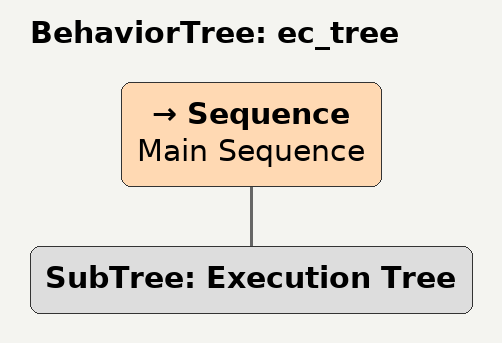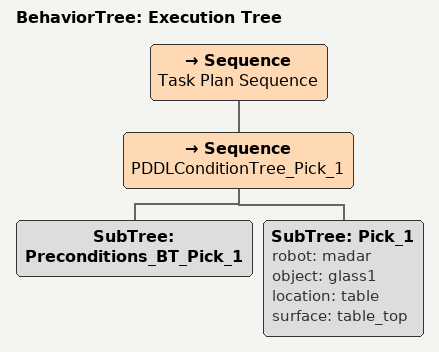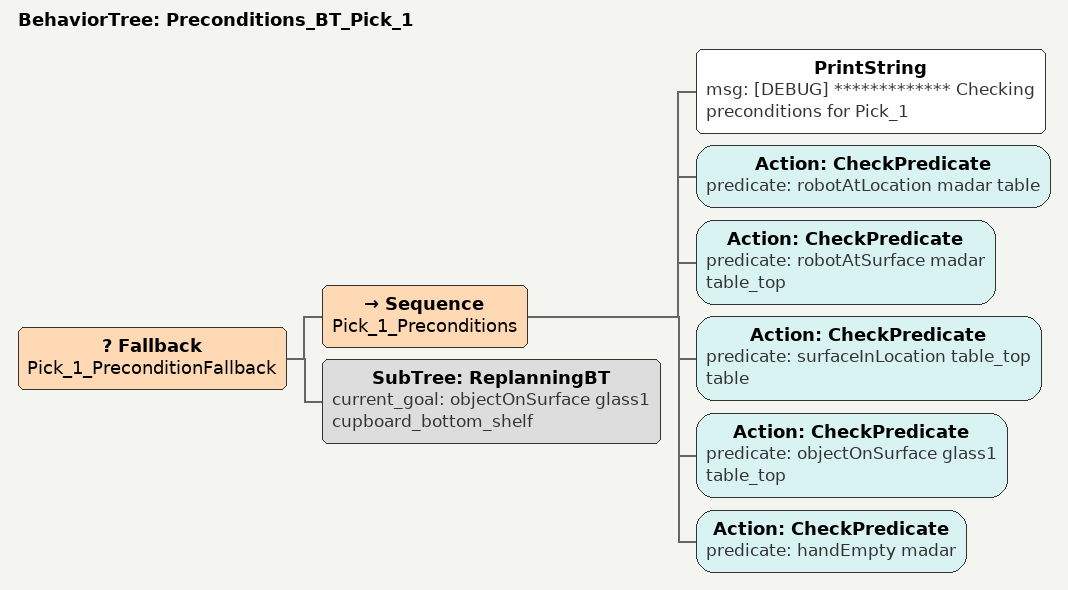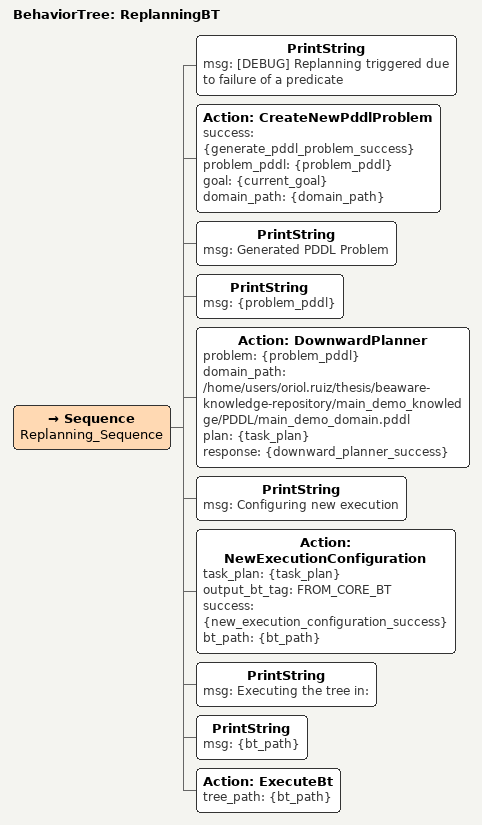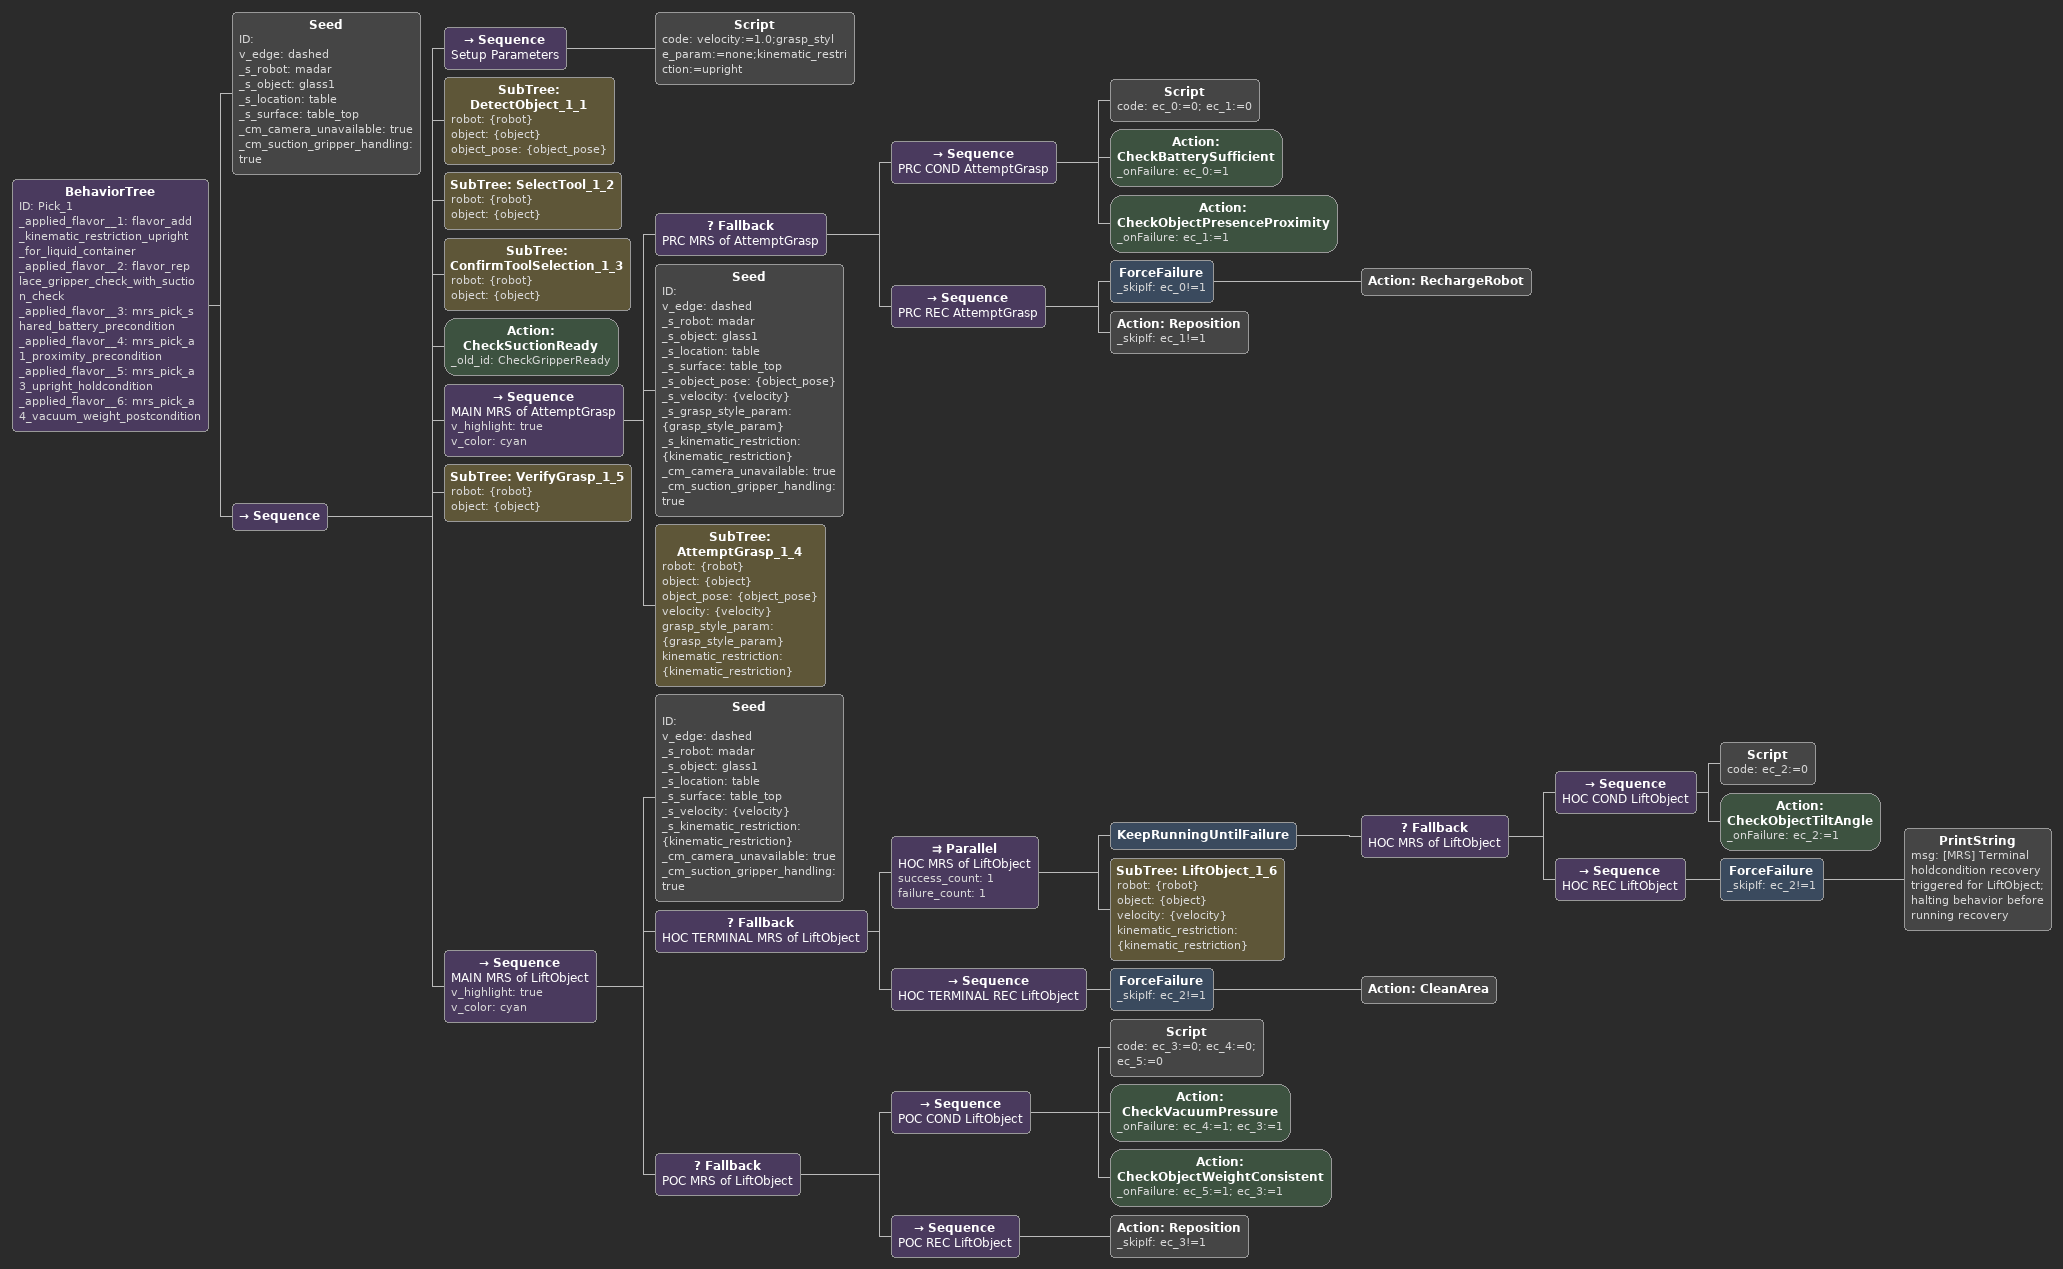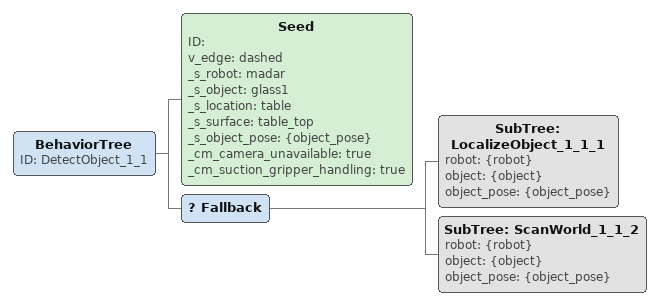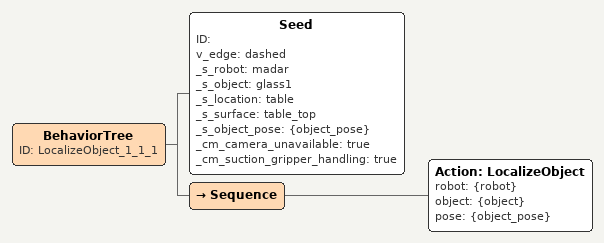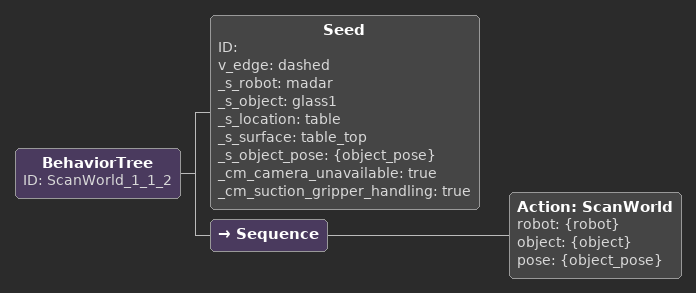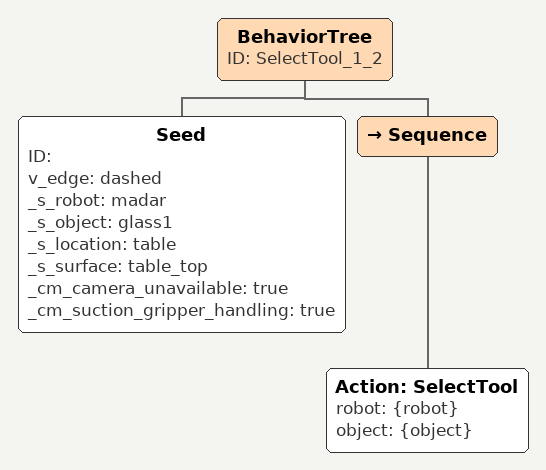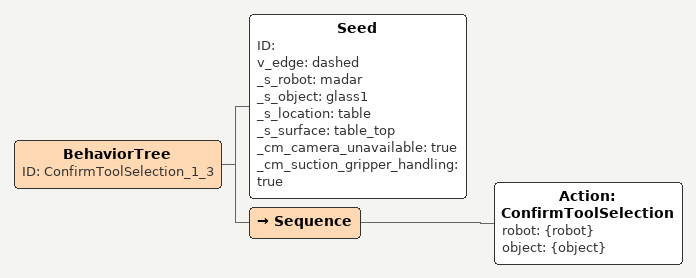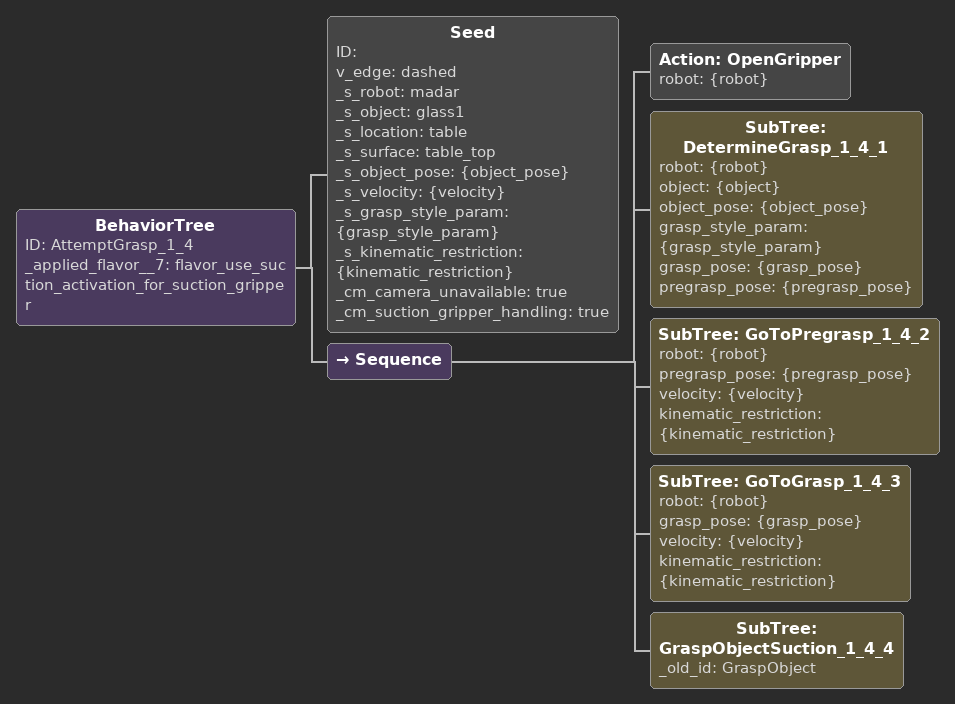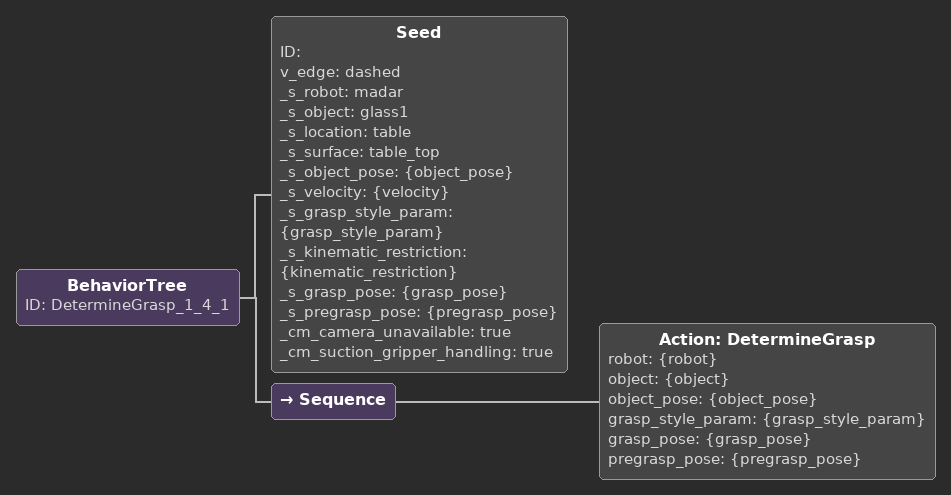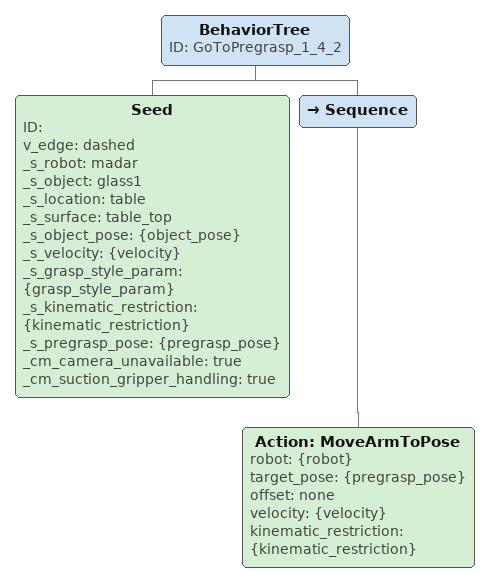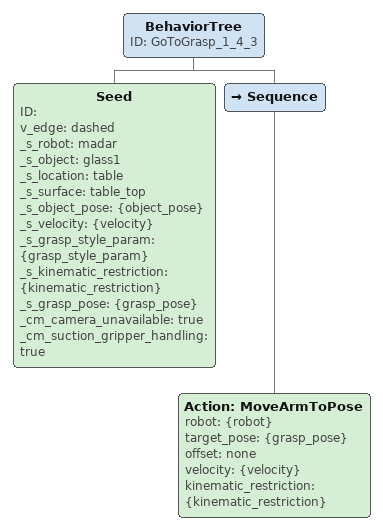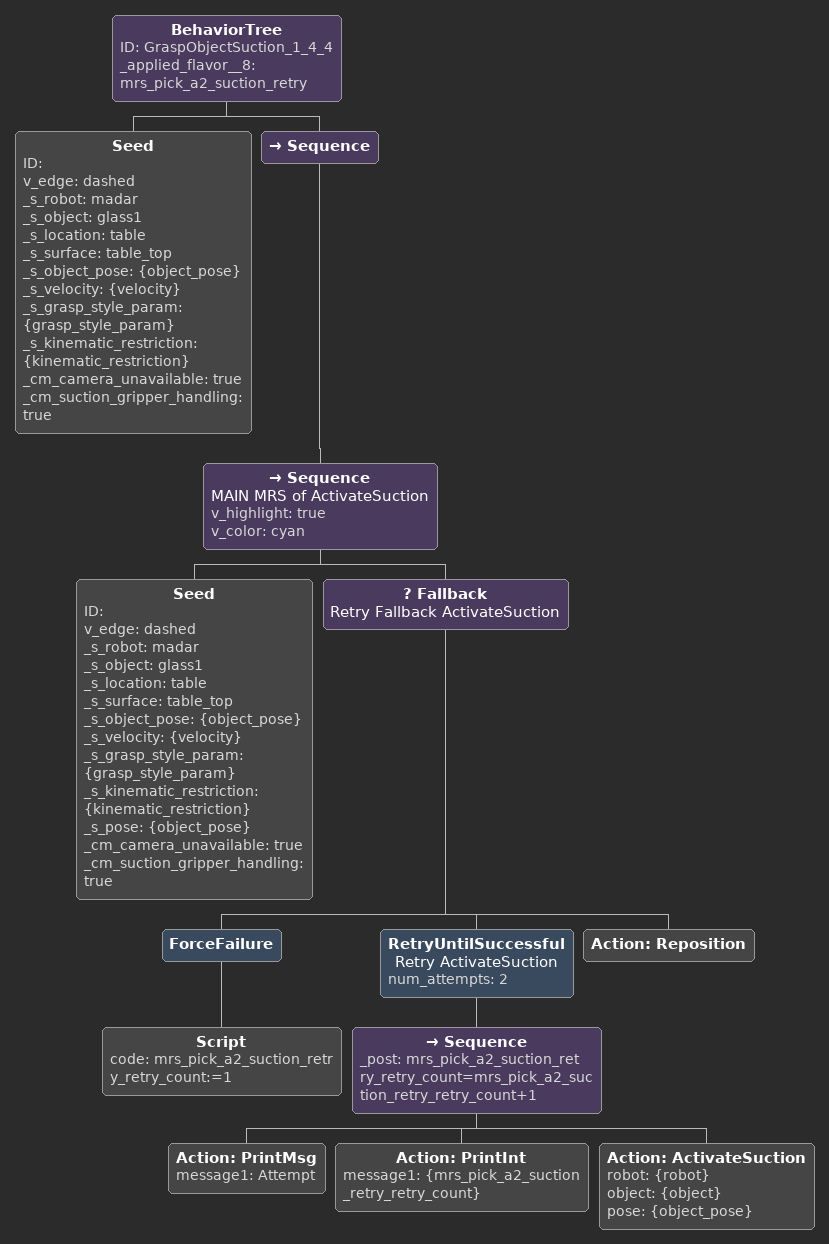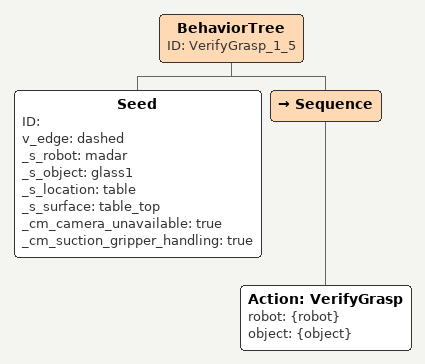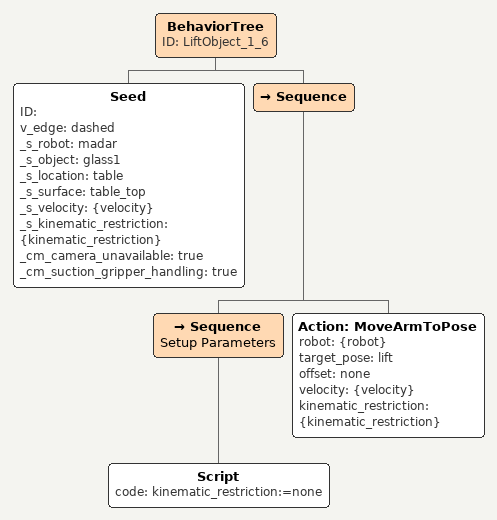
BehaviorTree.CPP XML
<?xml version="1.0" ?>
<root BTCPP_format="4" main_tree_to_execute="ec_tree" time_of_generation="18:30:12">
    <BehaviorTree ID="ec_tree">
        <Sequence name="Main Sequence">
            <SubTree ID="Execution Tree"/>
        </Sequence>
    </BehaviorTree>
    <BehaviorTree ID="Execution Tree">
        <Sequence name="Task Plan Sequence">
            <Sequence name="PDDLConditionTree_Pick_1">
                <SubTree ID="Preconditions_BT_Pick_1"/>
                <SubTree ID="Pick_1" robot="madar" object="glass1" location="table" surface="table_top"/>
            </Sequence>
        </Sequence>
    </BehaviorTree>
    <BehaviorTree ID="Preconditions_BT_Pick_1">
        <Fallback name="Pick_1_PreconditionFallback">
            <Sequence name="Pick_1_Preconditions">
                <PrintString msg="[DEBUG] ************* Checking preconditions for Pick_1"/>
                <Action ID="CheckPredicate" predicate="robotAtLocation madar table"/>
                <Action ID="CheckPredicate" predicate="robotAtSurface madar table_top"/>
                <Action ID="CheckPredicate" predicate="surfaceInLocation table_top table"/>
                <Action ID="CheckPredicate" predicate="objectOnSurface glass1 table_top"/>
                <Action ID="CheckPredicate" predicate="handEmpty madar"/>
            </Sequence>
            <SubTree ID="ReplanningBT" current_goal="objectOnSurface glass1 cupboard_bottom_shelf"/>
        </Fallback>
    </BehaviorTree>
    <BehaviorTree ID="ReplanningBT">
        <Sequence name="Replanning_Sequence">
            <PrintString msg="[DEBUG] Replanning triggered due to failure of a predicate"/>
            <Action ID="CreateNewPddlProblem" success="{generate_pddl_problem_success}" problem_pddl="{problem_pddl}" goal="{current_goal}" domain_path="{domain_path}"/>
            <PrintString msg="Generated PDDL Problem"/>
            <PrintString msg="{problem_pddl}"/>
            <!-- the path to the domain gets automatically added to the BTs -->
            <Action ID="DownwardPlanner" problem="{problem_pddl}" domain_path="/home/users/oriol.ruiz/thesis/beaware-knowledge-repository/main_demo_knowledge/PDDL/main_demo_domain.pddl" plan="{task_plan}" response="{downward_planner_success}"/>
            <PrintString msg="Configuring new execution"/>
            <Action ID="NewExecutionConfiguration" task_plan="{task_plan}" output_bt_tag="FROM_CORE_BT" success="{new_execution_configuration_success}" bt_path="{bt_path}"/>
            <PrintString msg="Executing the tree in:"/>
            <PrintString msg="{bt_path}"/>
            <Action ID="ExecuteBt" tree_path="{bt_path}"/>
        </Sequence>
    </BehaviorTree>
    <BehaviorTree ID="Pick_1" _applied_flavor__1="flavor_add_kinematic_restriction_upright_for_liquid_container" _applied_flavor__2="flavor_replace_gripper_check_with_suction_check" _applied_flavor__3="mrs_pick_shared_battery_precondition" _applied_flavor__4="mrs_pick_a1_proximity_precondition" _applied_flavor__5="mrs_pick_a3_upright_holdcondition" _applied_flavor__6="mrs_pick_a4_vacuum_weight_postcondition">
        <Seed ID="" v_edge="dashed" _s_robot="madar" _s_object="glass1" _s_location="table" _s_surface="table_top" _cm_camera_unavailable="true" _cm_suction_gripper_handling="true"/>
        <Sequence>

            <Sequence name="Setup Parameters">

                <Script code="velocity:=1.0;grasp_style_param:=none;kinematic_restriction:=upright"/>

            </Sequence>

            <SubTree ID="DetectObject_1_1" robot="{robot}" object="{object}" object_pose="{object_pose}"/>

            <SubTree ID="SelectTool_1_2" robot="{robot}" object="{object}"/>

            <SubTree ID="ConfirmToolSelection_1_3" robot="{robot}" object="{object}"/>

            <Action ID="CheckSuctionReady" _old_id="CheckGripperReady"/>
            <Sequence name="MAIN MRS of AttemptGrasp" v_highlight="true" v_color="cyan">
                <Fallback name="PRC MRS of AttemptGrasp">
                    <Sequence name="PRC COND AttemptGrasp">
                        <Script code="ec_0:=0; ec_1:=0"/>
                        <Action ID="CheckBatterySufficient" _onFailure="ec_0:=1"/>
                        <Action ID="CheckObjectPresenceProximity" _onFailure="ec_1:=1"/>
                    </Sequence>
                    <Sequence name="PRC REC AttemptGrasp">
                        <ForceFailure _skipIf="ec_0!=1">
                            <Action ID="RechargeRobot"/>
                        </ForceFailure>
                        <Action ID="Reposition" _skipIf="ec_1!=1"/>
                    </Sequence>
                </Fallback>
                <Seed ID="" v_edge="dashed" _s_robot="madar" _s_object="glass1" _s_location="table" _s_surface="table_top" _s_object_pose="{object_pose}" _s_velocity="{velocity}" _s_grasp_style_param="{grasp_style_param}" _s_kinematic_restriction="{kinematic_restriction}" _cm_camera_unavailable="true" _cm_suction_gripper_handling="true"/>
                <SubTree ID="AttemptGrasp_1_4" robot="{robot}" object="{object}" object_pose="{object_pose}" velocity="{velocity}" grasp_style_param="{grasp_style_param}" kinematic_restriction="{kinematic_restriction}"/>

            </Sequence>
            <SubTree ID="VerifyGrasp_1_5" robot="{robot}" object="{object}"/>

            <Sequence name="MAIN MRS of LiftObject" v_highlight="true" v_color="cyan">
                <Seed ID="" v_edge="dashed" _s_robot="madar" _s_object="glass1" _s_location="table" _s_surface="table_top" _s_velocity="{velocity}" _s_kinematic_restriction="{kinematic_restriction}" _cm_camera_unavailable="true" _cm_suction_gripper_handling="true"/>
                <Fallback name="HOC TERMINAL MRS of LiftObject">
                    <Parallel name="HOC MRS of LiftObject" success_count="1" failure_count="1">
                        <KeepRunningUntilFailure>
                            <Fallback name="HOC MRS of LiftObject">
                                <Sequence name="HOC COND LiftObject">
                                    <Script code="ec_2:=0"/>
                                    <Action ID="CheckObjectTiltAngle" _onFailure="ec_2:=1"/>
                                </Sequence>
                                <Sequence name="HOC REC LiftObject">
                                    <ForceFailure _skipIf="ec_2!=1">
                                        <PrintString msg="[MRS] Terminal holdcondition recovery triggered for LiftObject; halting behavior before running recovery"/>
                                    </ForceFailure>
                                </Sequence>
                            </Fallback>
                        </KeepRunningUntilFailure>
                        <SubTree ID="LiftObject_1_6" robot="{robot}" object="{object}" velocity="{velocity}" kinematic_restriction="{kinematic_restriction}"/>

                    </Parallel>
                    <Sequence name="HOC TERMINAL REC LiftObject">
                        <ForceFailure _skipIf="ec_2!=1">
                            <Action ID="CleanArea"/>
                        </ForceFailure>
                    </Sequence>
                </Fallback>
                <Fallback name="POC MRS of LiftObject">
                    <Sequence name="POC COND LiftObject">
                        <Script code="ec_3:=0; ec_4:=0; ec_5:=0"/>
                        <Action ID="CheckVacuumPressure" _onFailure="ec_4:=1; ec_3:=1"/>
                        <Action ID="CheckObjectWeightConsistent" _onFailure="ec_5:=1; ec_3:=1"/>
                    </Sequence>
                    <Sequence name="POC REC LiftObject">
                        <Action ID="Reposition" _skipIf="ec_3!=1"/>
                    </Sequence>
                </Fallback>
            </Sequence>
            <!--*Gave parameter kinematic_restriction new value upright AAAA-->
            <!--Gave parameter kinematic_restriction new value upright-->
        </Sequence>

    </BehaviorTree>
    <BehaviorTree ID="DetectObject_1_1">
        <Seed ID="" v_edge="dashed" _s_robot="madar" _s_object="glass1" _s_location="table" _s_surface="table_top" _s_object_pose="{object_pose}" _cm_camera_unavailable="true" _cm_suction_gripper_handling="true"/>
        <Fallback>

            <SubTree ID="LocalizeObject_1_1_1" robot="{robot}" object="{object}" object_pose="{object_pose}"/>

            <SubTree ID="ScanWorld_1_1_2" robot="{robot}" object="{object}" object_pose="{object_pose}"/>

        </Fallback>

    </BehaviorTree>
    <BehaviorTree ID="LocalizeObject_1_1_1">
        <Seed ID="" v_edge="dashed" _s_robot="madar" _s_object="glass1" _s_location="table" _s_surface="table_top" _s_object_pose="{object_pose}" _cm_camera_unavailable="true" _cm_suction_gripper_handling="true"/>
        <Sequence>

            <Action ID="LocalizeObject" robot="{robot}" object="{object}" pose="{object_pose}"/>

        </Sequence>

    </BehaviorTree>
    <BehaviorTree ID="ScanWorld_1_1_2">
        <Seed ID="" v_edge="dashed" _s_robot="madar" _s_object="glass1" _s_location="table" _s_surface="table_top" _s_object_pose="{object_pose}" _cm_camera_unavailable="true" _cm_suction_gripper_handling="true"/>
        <Sequence>

            <Action ID="ScanWorld" robot="{robot}" object="{object}" pose="{object_pose}"/>

        </Sequence>

    </BehaviorTree>
    <BehaviorTree ID="SelectTool_1_2">
        <Seed ID="" v_edge="dashed" _s_robot="madar" _s_object="glass1" _s_location="table" _s_surface="table_top" _cm_camera_unavailable="true" _cm_suction_gripper_handling="true"/>
        <Sequence>

            <Action ID="SelectTool" robot="{robot}" object="{object}"/>

        </Sequence>

    </BehaviorTree>
    <BehaviorTree ID="ConfirmToolSelection_1_3">
        <Seed ID="" v_edge="dashed" _s_robot="madar" _s_object="glass1" _s_location="table" _s_surface="table_top" _cm_camera_unavailable="true" _cm_suction_gripper_handling="true"/>
        <Sequence>

            <Action ID="ConfirmToolSelection" robot="{robot}" object="{object}"/>

        </Sequence>

    </BehaviorTree>
    <BehaviorTree ID="AttemptGrasp_1_4" _applied_flavor__7="flavor_use_suction_activation_for_suction_gripper">
        <Seed ID="" v_edge="dashed" _s_robot="madar" _s_object="glass1" _s_location="table" _s_surface="table_top" _s_object_pose="{object_pose}" _s_velocity="{velocity}" _s_grasp_style_param="{grasp_style_param}" _s_kinematic_restriction="{kinematic_restriction}" _cm_camera_unavailable="true" _cm_suction_gripper_handling="true"/>
        <Sequence>

            <Action ID="OpenGripper" robot="{robot}"/>

            <SubTree ID="DetermineGrasp_1_4_1" robot="{robot}" object="{object}" object_pose="{object_pose}" grasp_style_param="{grasp_style_param}" grasp_pose="{grasp_pose}" pregrasp_pose="{pregrasp_pose}"/>

            <SubTree ID="GoToPregrasp_1_4_2" robot="{robot}" pregrasp_pose="{pregrasp_pose}" velocity="{velocity}" kinematic_restriction="{kinematic_restriction}"/>

            <SubTree ID="GoToGrasp_1_4_3" robot="{robot}" grasp_pose="{grasp_pose}" velocity="{velocity}" kinematic_restriction="{kinematic_restriction}"/>

            <SubTree ID="GraspObjectSuction_1_4_4" _old_id="GraspObject"/>
        </Sequence>

    </BehaviorTree>
    <BehaviorTree ID="DetermineGrasp_1_4_1">
        <Seed ID="" v_edge="dashed" _s_robot="madar" _s_object="glass1" _s_location="table" _s_surface="table_top" _s_object_pose="{object_pose}" _s_velocity="{velocity}" _s_grasp_style_param="{grasp_style_param}" _s_kinematic_restriction="{kinematic_restriction}" _s_grasp_pose="{grasp_pose}" _s_pregrasp_pose="{pregrasp_pose}" _cm_camera_unavailable="true" _cm_suction_gripper_handling="true"/>
        <Sequence>

            <Action ID="DetermineGrasp" robot="{robot}" object="{object}" object_pose="{object_pose}" grasp_style_param="{grasp_style_param}" grasp_pose="{grasp_pose}" pregrasp_pose="{pregrasp_pose}"/>

        </Sequence>

    </BehaviorTree>
    <BehaviorTree ID="GoToPregrasp_1_4_2">
        <Seed ID="" v_edge="dashed" _s_robot="madar" _s_object="glass1" _s_location="table" _s_surface="table_top" _s_object_pose="{object_pose}" _s_velocity="{velocity}" _s_grasp_style_param="{grasp_style_param}" _s_kinematic_restriction="{kinematic_restriction}" _s_pregrasp_pose="{pregrasp_pose}" _cm_camera_unavailable="true" _cm_suction_gripper_handling="true"/>
        <Sequence>

            <Action ID="MoveArmToPose" robot="{robot}" target_pose="{pregrasp_pose}" offset="none" velocity="{velocity}" kinematic_restriction="{kinematic_restriction}"/>

        </Sequence>

    </BehaviorTree>
    <BehaviorTree ID="GoToGrasp_1_4_3">
        <Seed ID="" v_edge="dashed" _s_robot="madar" _s_object="glass1" _s_location="table" _s_surface="table_top" _s_object_pose="{object_pose}" _s_velocity="{velocity}" _s_grasp_style_param="{grasp_style_param}" _s_kinematic_restriction="{kinematic_restriction}" _s_grasp_pose="{grasp_pose}" _cm_camera_unavailable="true" _cm_suction_gripper_handling="true"/>
        <Sequence>

            <Action ID="MoveArmToPose" robot="{robot}" target_pose="{grasp_pose}" offset="none" velocity="{velocity}" kinematic_restriction="{kinematic_restriction}"/>

        </Sequence>

    </BehaviorTree>
    <BehaviorTree ID="GraspObjectSuction_1_4_4" _applied_flavor__8="mrs_pick_a2_suction_retry">
        <Seed ID="" v_edge="dashed" _s_robot="madar" _s_object="glass1" _s_location="table" _s_surface="table_top" _s_object_pose="{object_pose}" _s_velocity="{velocity}" _s_grasp_style_param="{grasp_style_param}" _s_kinematic_restriction="{kinematic_restriction}" _cm_camera_unavailable="true" _cm_suction_gripper_handling="true"/>
        <Sequence>

            <Sequence name="MAIN MRS of ActivateSuction" v_highlight="true" v_color="cyan">
                <Seed ID="" v_edge="dashed" _s_robot="madar" _s_object="glass1" _s_location="table" _s_surface="table_top" _s_object_pose="{object_pose}" _s_velocity="{velocity}" _s_grasp_style_param="{grasp_style_param}" _s_kinematic_restriction="{kinematic_restriction}" _s_pose="{object_pose}" _cm_camera_unavailable="true" _cm_suction_gripper_handling="true"/>
                <Fallback name="Retry Fallback ActivateSuction">
                    <ForceFailure>
                        <Script code="mrs_pick_a2_suction_retry_retry_count:=1"/>
                    </ForceFailure>
                    <RetryUntilSuccessful name="Retry ActivateSuction" num_attempts="2">
                        <Sequence _post="mrs_pick_a2_suction_retry_retry_count=mrs_pick_a2_suction_retry_retry_count+1">
                            <Action ID="PrintMsg" message1="Attempt"/>
                            <Action ID="PrintInt" message1="{mrs_pick_a2_suction_retry_retry_count}"/>
                            <Action ID="ActivateSuction" robot="{robot}" object="{object}" pose="{object_pose}"/>

                        </Sequence>
                    </RetryUntilSuccessful>
                    <Action ID="Reposition"/>
                </Fallback>
            </Sequence>
        </Sequence>

    </BehaviorTree>
    <BehaviorTree ID="VerifyGrasp_1_5">
        <Seed ID="" v_edge="dashed" _s_robot="madar" _s_object="glass1" _s_location="table" _s_surface="table_top" _cm_camera_unavailable="true" _cm_suction_gripper_handling="true"/>
        <Sequence>

            <Action ID="VerifyGrasp" robot="{robot}" object="{object}"/>

        </Sequence>

    </BehaviorTree>
    <BehaviorTree ID="LiftObject_1_6">
        <Seed ID="" v_edge="dashed" _s_robot="madar" _s_object="glass1" _s_location="table" _s_surface="table_top" _s_velocity="{velocity}" _s_kinematic_restriction="{kinematic_restriction}" _cm_camera_unavailable="true" _cm_suction_gripper_handling="true"/>
        <Sequence>

            <Sequence name="Setup Parameters">

                <Script code="kinematic_restriction:=none"/>

            </Sequence>

            <Action ID="MoveArmToPose" robot="{robot}" target_pose="lift" offset="none" velocity="{velocity}" kinematic_restriction="{kinematic_restriction}"/>

        </Sequence>

    </BehaviorTree>
</root>
